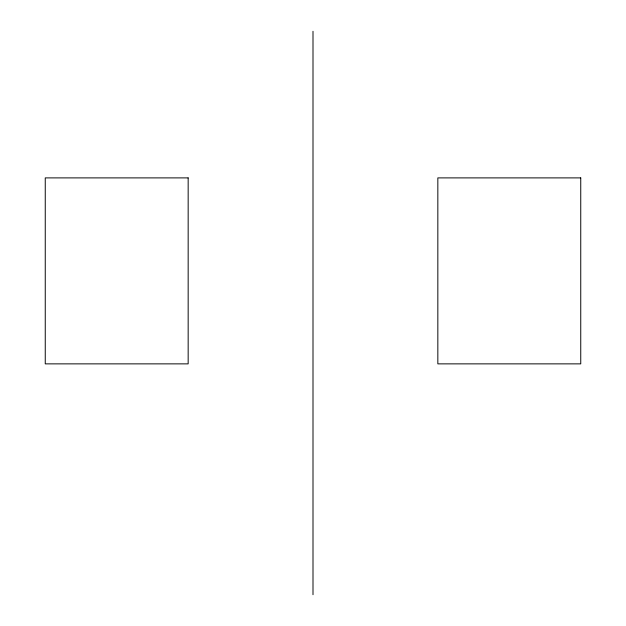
<?xml version="1.0" encoding="UTF-8"?>
<svg xmlns="http://www.w3.org/2000/svg" width="626" height="626" viewBox="0 0 626 626"><rect width="100%" height="100%" fill="white"/><g stroke="black" fill="none" stroke-linecap="round" stroke-linejoin="round"><path stroke-width="0.94" d="M313 31.3L313 594.7M188.16 177.894L45.252 177.894L45.252 363.87L188.16 363.87L188.16 177.894M580.748 177.894L437.84 177.894L437.84 363.87L580.748 363.87L580.748 177.894"/></g></svg>
